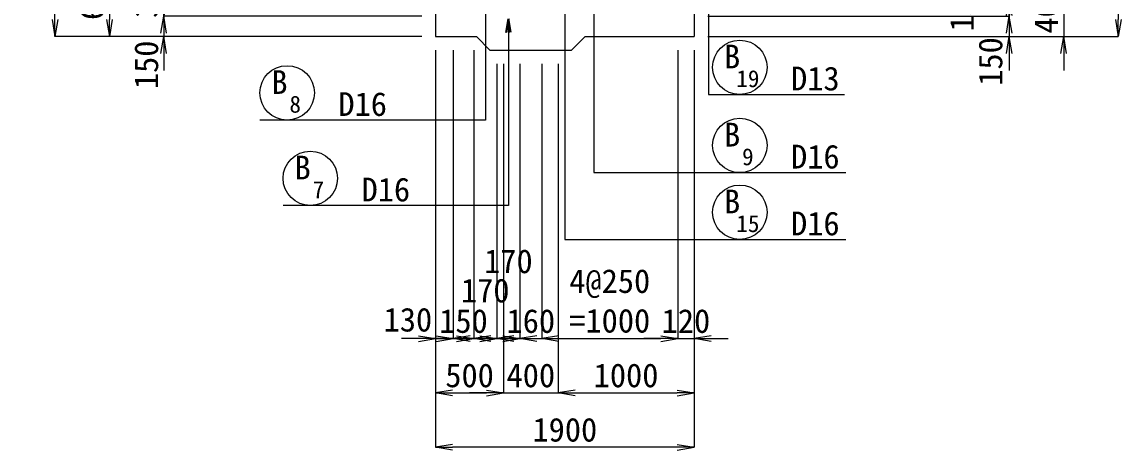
# Model space of a CAD drawing. Header units: millimetres. Extents: x 169470 to 758170, y -17820 to 11880.
# Drawn here: x 531818 to 539896, y -2343 to 808 of the extents above; entities that cross this region are included whole.
import ezdxf
from ezdxf.enums import TextEntityAlignment as Align

# ---------------------------------------------------------------- set-up
doc = ezdxf.new("R2010")
doc.units = ezdxf.units.MM
doc.header["$LTSCALE"] = 50
doc.header["$PDSIZE"] = 300
doc.layers.get('Defpoints').update_dxf_attribs({"color": 151})
for name, color, linetype, lineweight in [('D-BGD', 7, 'Continuous', 13), ('D-STR-DIM', 7, 'Continuous', 13), ('D-STR-HTXT', 7, 'Continuous', 13), ('D-STR-TXT', 7, 'Continuous', 13)]:
    doc.layers.add(name, color=color, linetype=linetype, lineweight=lineweight)
doc.styles.add('MS ゴシック', font='MS Gothic.ttf')
doc.styles.add('YOKO_GOTHIC', font='MS Gothic.ttf')
doc.dimstyles.new('DIM-50', dxfattribs={"dimscale": 50, "dimtxt": 3.5, "dimasz": 2.5, "dimexe": 0, "dimexo": 2, "dimgap": 0.8, "dimtad": 1, "dimdec": 0, "dimzin": 1, "dimdsep": 46, "dimtxsty": 'MS ゴシック', "dimblk": 'OPEN', "dimcen": 0.1, "dimclrd": 256, "dimclre": 256, "dimclrt": 256, "dimaunit": 1, "dimadec": 3, "dimazin": 0, "dimtfac": 1, "dimtdec": 0, "dimtix": 1, "dimtmove": 2, "dimatfit": 3, "dimldrblk": 'OPEN', "dimfxl": 1, "dimlwd": -1, "dimlwe": -1, "dimarcsym": 2})
doc.dimstyles.new('S50', dxfattribs={"dimscale": 50, "dimtxt": 3.5, "dimasz": 2, "dimexe": 1, "dimexo": 1, "dimgap": 1, "dimtad": 1, "dimdec": 0, "dimzin": 1, "dimdsep": 46, "dimtxsty": 'YOKO_GOTHIC', "dimblk": 'OPEN', "dimcen": 0, "dimclrd": 256, "dimclre": 256, "dimclrt": 256, "dimaunit": 1, "dimadec": 3, "dimazin": 0, "dimtfac": 1, "dimtdec": 0, "dimtix": 1, "dimtmove": 2, "dimatfit": 3, "dimldrblk": 'OPEN', "dimfxl": 1, "dimlwd": -1, "dimlwe": -1, "dimarcsym": 0})

# ---------------------------------------------------------------- blocks, each defined once
blk = doc.blocks.new('_Open')
at = {"color": 0, "linetype": 'ByBlock', "lineweight": -2}
for p, q in [((-1, 0.167), (0, 0)), ((-1, -0.167), (0, 0)), ((0, 0), (-1, 0))]:
    blk.add_line(p, q, dxfattribs=at)
blk = doc.blocks.new('*D480')
at = {"layer": 'D-STR-DIM', "ltscale": 1500, "transparency": 16777216}
for p, q in [((532860.7, 976), (532860.7, 1101)), ((534758.1, 851), (532860.7, 851)), ((532860.7, 851), (532860.7, 701)), ((534758.1, 701), (532860.7, 701)), ((532860.7, 576), (532860.7, 451))]:
    blk.add_line(p, q, dxfattribs=at)
at = {"layer": 'Defpoints', "color": 0, "ltscale": 1500, "transparency": 16777216}
for p in [(534858.1, 851), (532860.7, 701), (534858.1, 701)]:
    blk.add_point(p, dxfattribs=at)
at = {"layer": 'D-STR-DIM', "ltscale": 1500, "transparency": 16777216, "xscale": 125, "yscale": 125, "zscale": 125}
for p, rotation in [((532860.7, 851), 270), ((532860.7, 701), 90)]:
    blk.add_blockref('_Open', p, dxfattribs=dict(at, rotation=rotation))
at = {"layer": 'D-STR-DIM', "ltscale": 1500, "transparency": 16777216, "insert": (532733.2, 492.4), "char_height": 175, "attachment_point": 5, "rotation": 90, "style": 'MS ゴシック'}
blk.add_mtext('150', dxfattribs=at)
blk = doc.blocks.new('*D482')
at = {"layer": 'D-STR-DIM', "ltscale": 1500, "transparency": 16777216}
for p, q in [((534758.1, 1301), (532460.7, 1301)), ((532460.7, 1176), (532460.7, 826)), ((534758.1, 701), (532460.7, 701))]:
    blk.add_line(p, q, dxfattribs=at)
at = {"layer": 'Defpoints', "color": 0, "ltscale": 1500, "transparency": 16777216}
for p in [(534858.1, 1301), (532460.7, 701), (534858.1, 701)]:
    blk.add_point(p, dxfattribs=at)
at = {"layer": 'D-STR-DIM', "ltscale": 1500, "transparency": 16777216, "xscale": 125, "yscale": 125, "zscale": 125}
for p, rotation in [((532460.7, 1301), 90), ((532460.7, 701), 270)]:
    blk.add_blockref('_Open', p, dxfattribs=dict(at, rotation=rotation))
at = {"layer": 'D-STR-DIM', "ltscale": 1500, "transparency": 16777216, "insert": (532333.2, 1001), "char_height": 175, "attachment_point": 5, "rotation": 90, "style": 'MS ゴシック'}
blk.add_mtext('600', dxfattribs=at)
blk = doc.blocks.new('*D483')
at = {"layer": 'D-STR-DIM', "ltscale": 1500, "transparency": 16777216}
for p, q in [((534758.1, 4401), (532060.7, 4401)), ((532060.7, 826), (532060.7, 4276)), ((534758.1, 701), (532060.7, 701))]:
    blk.add_line(p, q, dxfattribs=at)
at = {"layer": 'Defpoints', "color": 0, "ltscale": 1500, "transparency": 16777216}
for p in [(532060.7, 4401), (534858.1, 4401), (534858.1, 701)]:
    blk.add_point(p, dxfattribs=at)
at = {"layer": 'D-STR-DIM', "ltscale": 1500, "transparency": 16777216, "xscale": 125, "yscale": 125, "zscale": 125}
for p, rotation in [((532060.7, 4401), 90), ((532060.7, 701), 270)]:
    blk.add_blockref('_Open', p, dxfattribs=dict(at, rotation=rotation))
at = {"layer": 'D-STR-DIM', "ltscale": 1500, "transparency": 16777216, "insert": (531933.2, 2551), "char_height": 175, "attachment_point": 5, "rotation": 90, "style": 'MS ゴシック'}
blk.add_mtext('3700', dxfattribs=at)
blk = doc.blocks.new('*D484')
at = {"layer": 'D-STR-DIM', "ltscale": 1500, "transparency": 16777216}
for p, q in [((534858.1, 601), (534858.1, -1521.9)), ((534988.3, 601), (534988.3, -1521.9)), ((534733.1, -1521.9), (534608.1, -1521.9)), ((534858.1, -1521.9), (534988.3, -1521.9)), ((535113.3, -1521.9), (535238.3, -1521.9))]:
    blk.add_line(p, q, dxfattribs=at)
at = {"layer": 'Defpoints', "color": 0, "ltscale": 1500, "transparency": 16777216}
for p in [(534858.1, 701), (534988.3, 701), (534988.3, -1521.9)]:
    blk.add_point(p, dxfattribs=at)
at = {"layer": 'D-STR-DIM', "ltscale": 1500, "transparency": 16777216, "xscale": 125, "yscale": 125, "zscale": 125}
blk.add_blockref('_Open', (534858.1, -1521.9), dxfattribs=at)
at = {"layer": 'D-STR-DIM', "ltscale": 1500, "transparency": 16777216, "xscale": 125, "yscale": 125, "zscale": 125, "rotation": 180}
blk.add_blockref('_Open', (534988.3, -1521.9), dxfattribs=at)
at = {"layer": 'D-STR-DIM', "ltscale": 1500, "transparency": 16777216, "insert": (534654.7, -1384.4), "char_height": 175, "attachment_point": 5, "style": 'MS ゴシック'}
blk.add_mtext('130', dxfattribs=at)
blk = doc.blocks.new('*D485')
at = {"layer": 'D-STR-DIM', "ltscale": 1500, "transparency": 16777216}
for p, q in [((534988.3, 601), (534988.3, -1521.9)), ((535138.1, 601), (535138.1, -1521.9)), ((534863.3, -1521.9), (534738.3, -1521.9)), ((534988.3, -1521.9), (535138.1, -1521.9)), ((535263.1, -1521.9), (535388.1, -1521.9))]:
    blk.add_line(p, q, dxfattribs=at)
at = {"layer": 'Defpoints', "color": 0, "ltscale": 1500, "transparency": 16777216}
for p in [(534988.3, 701), (535138.1, 701), (535138.1, -1521.9)]:
    blk.add_point(p, dxfattribs=at)
at = {"layer": 'D-STR-DIM', "ltscale": 1500, "transparency": 16777216, "xscale": 125, "yscale": 125, "zscale": 125}
blk.add_blockref('_Open', (534988.3, -1521.9), dxfattribs=at)
at = {"layer": 'D-STR-DIM', "ltscale": 1500, "transparency": 16777216, "xscale": 125, "yscale": 125, "zscale": 125, "rotation": 180}
blk.add_blockref('_Open', (535138.1, -1521.9), dxfattribs=at)
at = {"layer": 'D-STR-DIM', "ltscale": 1500, "transparency": 16777216, "insert": (535063.2, -1394.4), "char_height": 175, "attachment_point": 5, "style": 'MS ゴシック'}
blk.add_mtext('150', dxfattribs=at)
blk = doc.blocks.new('*D486')
at = {"layer": 'D-STR-DIM', "ltscale": 1500, "transparency": 16777216}
for p, q in [((535138.1, 601), (535138.1, -1521.9)), ((535308.1, 501), (535308.1, -1521.9)), ((535013.1, -1521.9), (534888.1, -1521.9)), ((535138.1, -1521.9), (535308.1, -1521.9)), ((535433.1, -1521.9), (535558.1, -1521.9))]:
    blk.add_line(p, q, dxfattribs=at)
at = {"layer": 'Defpoints', "color": 0, "ltscale": 1500, "transparency": 16777216}
for p in [(535138.1, 701), (535308.1, 601), (535308.1, -1521.9)]:
    blk.add_point(p, dxfattribs=at)
at = {"layer": 'D-STR-DIM', "ltscale": 1500, "transparency": 16777216, "xscale": 125, "yscale": 125, "zscale": 125}
blk.add_blockref('_Open', (535138.1, -1521.9), dxfattribs=at)
at = {"layer": 'D-STR-DIM', "ltscale": 1500, "transparency": 16777216, "xscale": 125, "yscale": 125, "zscale": 125, "rotation": 180}
blk.add_blockref('_Open', (535308.1, -1521.9), dxfattribs=at)
at = {"layer": 'D-STR-DIM', "ltscale": 1500, "transparency": 16777216, "insert": (535223.1, -1169.9), "char_height": 175, "attachment_point": 5, "style": 'MS ゴシック'}
blk.add_mtext('170', dxfattribs=at)
blk = doc.blocks.new('*D487')
at = {"layer": 'D-STR-DIM', "ltscale": 1500, "transparency": 16777216}
for p, q in [((535308.1, 501), (535308.1, -1521.9)), ((535478.1, 501), (535478.1, -1521.9)), ((535183.1, -1521.9), (535058.1, -1521.9)), ((535308.1, -1521.9), (535478.1, -1521.9)), ((535603.1, -1521.9), (535728.1, -1521.9))]:
    blk.add_line(p, q, dxfattribs=at)
at = {"layer": 'Defpoints', "color": 0, "ltscale": 1500, "transparency": 16777216}
for p in [(535308.1, 601), (535478.1, 601), (535478.1, -1521.9)]:
    blk.add_point(p, dxfattribs=at)
at = {"layer": 'D-STR-DIM', "ltscale": 1500, "transparency": 16777216, "xscale": 125, "yscale": 125, "zscale": 125}
blk.add_blockref('_Open', (535308.1, -1521.9), dxfattribs=at)
at = {"layer": 'D-STR-DIM', "ltscale": 1500, "transparency": 16777216, "xscale": 125, "yscale": 125, "zscale": 125, "rotation": 180}
blk.add_blockref('_Open', (535478.1, -1521.9), dxfattribs=at)
at = {"layer": 'D-STR-DIM', "ltscale": 1500, "transparency": 16777216, "insert": (535393.1, -954.7), "char_height": 175, "attachment_point": 5, "style": 'MS ゴシック'}
blk.add_mtext('170', dxfattribs=at)
blk = doc.blocks.new('*D488')
at = {"layer": 'D-STR-DIM', "ltscale": 1500, "transparency": 16777216}
for p, q in [((535478.1, 501), (535478.1, -1521.9)), ((535638.1, 501), (535638.1, -1521.9)), ((535353.1, -1521.9), (535228.1, -1521.9)), ((535478.1, -1521.9), (535638.1, -1521.9)), ((535763.1, -1521.9), (535888.1, -1521.9))]:
    blk.add_line(p, q, dxfattribs=at)
at = {"layer": 'Defpoints', "color": 0, "ltscale": 1500, "transparency": 16777216}
for p in [(535478.1, 601), (535638.1, 601), (535638.1, -1521.9)]:
    blk.add_point(p, dxfattribs=at)
at = {"layer": 'D-STR-DIM', "ltscale": 1500, "transparency": 16777216, "xscale": 125, "yscale": 125, "zscale": 125}
blk.add_blockref('_Open', (535478.1, -1521.9), dxfattribs=at)
at = {"layer": 'D-STR-DIM', "ltscale": 1500, "transparency": 16777216, "xscale": 125, "yscale": 125, "zscale": 125, "rotation": 180}
blk.add_blockref('_Open', (535638.1, -1521.9), dxfattribs=at)
at = {"layer": 'D-STR-DIM', "ltscale": 1500, "transparency": 16777216, "insert": (535558.1, -1394.4), "char_height": 175, "attachment_point": 5, "style": 'MS ゴシック'}
blk.add_mtext('160', dxfattribs=at)
blk = doc.blocks.new('*D489')
at = {"layer": 'D-STR-DIM', "ltscale": 1500, "transparency": 16777216}
for p, q in [((536638.1, 601), (536638.1, -1521.9)), ((535638.1, 501), (535638.1, -1521.9)), ((535763.1, -1521.9), (536513.1, -1521.9))]:
    blk.add_line(p, q, dxfattribs=at)
at = {"layer": 'Defpoints', "color": 0, "ltscale": 1500, "transparency": 16777216}
for p in [(536638.1, 701), (535638.1, 601), (536638.1, -1521.9)]:
    blk.add_point(p, dxfattribs=at)
at = {"layer": 'D-STR-DIM', "ltscale": 1500, "transparency": 16777216, "xscale": 125, "yscale": 125, "zscale": 125, "rotation": 180}
blk.add_blockref('_Open', (535638.1, -1521.9), dxfattribs=at)
at = {"layer": 'D-STR-DIM', "ltscale": 1500, "transparency": 16777216, "xscale": 125, "yscale": 125, "zscale": 125}
blk.add_blockref('_Open', (536638.1, -1521.9), dxfattribs=at)
at = {"layer": 'D-STR-DIM', "ltscale": 1500, "transparency": 16777216, "insert": (536138.1, -1246.3), "char_height": 175, "attachment_point": 5, "style": 'MS ゴシック'}
blk.add_mtext('4@250\\P=1000', dxfattribs=at)
blk = doc.blocks.new('*D490')
at = {"layer": 'D-STR-DIM', "ltscale": 1500, "transparency": 16777216}
for p, q in [((536638.1, 601), (536638.1, -1521.9)), ((536758.1, 601), (536758.1, -1521.9)), ((536513.1, -1521.9), (536388.1, -1521.9)), ((536638.1, -1521.9), (536758.1, -1521.9)), ((536883.1, -1521.9), (537008.1, -1521.9))]:
    blk.add_line(p, q, dxfattribs=at)
at = {"layer": 'Defpoints', "color": 0, "ltscale": 1500, "transparency": 16777216}
for p in [(536638.1, 701), (536758.1, 701), (536758.1, -1521.9)]:
    blk.add_point(p, dxfattribs=at)
at = {"layer": 'D-STR-DIM', "ltscale": 1500, "transparency": 16777216, "xscale": 125, "yscale": 125, "zscale": 125}
blk.add_blockref('_Open', (536638.1, -1521.9), dxfattribs=at)
at = {"layer": 'D-STR-DIM', "ltscale": 1500, "transparency": 16777216, "xscale": 125, "yscale": 125, "zscale": 125, "rotation": 180}
blk.add_blockref('_Open', (536758.1, -1521.9), dxfattribs=at)
at = {"layer": 'D-STR-DIM', "ltscale": 1500, "transparency": 16777216, "insert": (536698.1, -1394.4), "char_height": 175, "attachment_point": 5, "style": 'MS ゴシック'}
blk.add_mtext('120', dxfattribs=at)
blk = doc.blocks.new('*D491')
at = {"layer": 'D-STR-DIM', "ltscale": 1500, "transparency": 16777216}
for p, q in [((534858.1, 601), (534858.1, -2321.9)), ((536758.1, 601), (536758.1, -2321.9)), ((536633.1, -2321.9), (534983.1, -2321.9))]:
    blk.add_line(p, q, dxfattribs=at)
at = {"layer": 'Defpoints', "color": 0, "ltscale": 1500, "transparency": 16777216}
for p in [(534858.1, 701), (536758.1, 701), (534858.1, -2321.9)]:
    blk.add_point(p, dxfattribs=at)
at = {"layer": 'D-STR-DIM', "ltscale": 1500, "transparency": 16777216, "xscale": 125, "yscale": 125, "zscale": 125, "rotation": 180}
blk.add_blockref('_Open', (534858.1, -2321.9), dxfattribs=at)
at = {"layer": 'D-STR-DIM', "ltscale": 1500, "transparency": 16777216, "xscale": 125, "yscale": 125, "zscale": 125}
blk.add_blockref('_Open', (536758.1, -2321.9), dxfattribs=at)
at = {"layer": 'D-STR-DIM', "ltscale": 1500, "transparency": 16777216, "insert": (535808.1, -2194.4), "char_height": 175, "attachment_point": 5, "style": 'MS ゴシック'}
blk.add_mtext('1900', dxfattribs=at)
blk = doc.blocks.new('*D496')
at = {"layer": 'D-STR-DIM', "ltscale": 1500, "transparency": 16777216}
for p, q in [((539074.9, 1106), (539074.9, 1231)), ((536858.1, 981), (539074.9, 981)), ((539074.9, 981), (539074.9, 851)), ((536858.1, 851), (539074.9, 851)), ((539074.9, 726), (539074.9, 601))]:
    blk.add_line(p, q, dxfattribs=at)
at = {"layer": 'Defpoints', "color": 0, "ltscale": 1500, "transparency": 16777216}
for p in [(536758.1, 981), (536758.1, 851), (539074.9, 851)]:
    blk.add_point(p, dxfattribs=at)
at = {"layer": 'D-STR-DIM', "ltscale": 1500, "transparency": 16777216, "xscale": 125, "yscale": 125, "zscale": 125}
for p, rotation in [((539074.9, 981), 270), ((539074.9, 851), 90)]:
    blk.add_blockref('_Open', p, dxfattribs=dict(at, rotation=rotation))
at = {"layer": 'D-STR-DIM', "ltscale": 1500, "transparency": 16777216, "insert": (538727.6, 916), "char_height": 175, "attachment_point": 5, "rotation": 90, "style": 'MS ゴシック'}
blk.add_mtext('130', dxfattribs=at)
blk = doc.blocks.new('*D497')
at = {"layer": 'D-STR-DIM', "ltscale": 1500, "transparency": 16777216}
for p, q in [((539474.9, 1226), (539474.9, 1351)), ((536858.1, 1101), (539474.9, 1101)), ((539474.9, 1101), (539474.9, 701)), ((536858.1, 701), (539474.9, 701)), ((539474.9, 576), (539474.9, 451))]:
    blk.add_line(p, q, dxfattribs=at)
at = {"layer": 'Defpoints', "color": 0, "ltscale": 1500, "transparency": 16777216}
for p in [(536758.1, 1101), (536758.1, 701), (539474.9, 701)]:
    blk.add_point(p, dxfattribs=at)
at = {"layer": 'D-STR-DIM', "ltscale": 1500, "transparency": 16777216, "xscale": 125, "yscale": 125, "zscale": 125}
for p, rotation in [((539474.9, 1101), 270), ((539474.9, 701), 90)]:
    blk.add_blockref('_Open', p, dxfattribs=dict(at, rotation=rotation))
at = {"layer": 'D-STR-DIM', "ltscale": 1500, "transparency": 16777216, "insert": (539347.4, 901), "char_height": 175, "attachment_point": 5, "rotation": 90, "style": 'MS ゴシック'}
blk.add_mtext('400', dxfattribs=at)
blk = doc.blocks.new('*D426')
at = {"layer": 'D-STR-DIM', "ltscale": 1500, "transparency": 16777216}
for p, q in [((536858.1, 3901), (539874.9, 3901)), ((539874.9, 3776), (539874.9, 826)), ((536858.1, 701), (539874.9, 701))]:
    blk.add_line(p, q, dxfattribs=at)
at = {"layer": 'Defpoints', "color": 0, "ltscale": 1500, "transparency": 16777216}
for p in [(536758.1, 3901), (536758.1, 701), (539874.9, 701)]:
    blk.add_point(p, dxfattribs=at)
at = {"layer": 'D-STR-DIM', "ltscale": 1500, "transparency": 16777216, "xscale": 125, "yscale": 125, "zscale": 125}
for p, rotation in [((539874.9, 3901), 90), ((539874.9, 701), 270)]:
    blk.add_blockref('_Open', p, dxfattribs=dict(at, rotation=rotation))
at = {"layer": 'D-STR-DIM', "ltscale": 1500, "transparency": 16777216, "insert": (539747.4, 2301), "char_height": 175, "attachment_point": 5, "rotation": 90, "style": 'MS ゴシック'}
blk.add_mtext('3200', dxfattribs=at)
blk = doc.blocks.new('*D427')
at = {"layer": 'D-STR-DIM', "ltscale": 1500, "transparency": 16777216}
for p, q in [((539074.9, 1306), (539074.9, 1431)), ((536858.1, 1181), (539074.9, 1181)), ((539074.9, 1181), (539074.9, 981)), ((536858.1, 981), (539074.9, 981)), ((539074.9, 856), (539074.9, 731))]:
    blk.add_line(p, q, dxfattribs=at)
at = {"layer": 'Defpoints', "color": 0, "ltscale": 1500, "transparency": 16777216}
for p in [(536758.1, 1181), (536758.1, 981), (539074.9, 981)]:
    blk.add_point(p, dxfattribs=at)
at = {"layer": 'D-STR-DIM', "ltscale": 1500, "transparency": 16777216, "xscale": 125, "yscale": 125, "zscale": 125}
for p, rotation in [((539074.9, 1181), 270), ((539074.9, 981), 90)]:
    blk.add_blockref('_Open', p, dxfattribs=dict(at, rotation=rotation))
at = {"layer": 'D-STR-DIM', "ltscale": 1500, "transparency": 16777216, "insert": (538947.4, 1081), "char_height": 175, "attachment_point": 5, "rotation": 90, "style": 'MS ゴシック'}
blk.add_mtext('200', dxfattribs=at)
blk = doc.blocks.new('*D428')
at = {"layer": 'D-STR-DIM', "ltscale": 1500, "transparency": 16777216}
for p, q in [((539074.9, 976), (539074.9, 1101)), ((536858.1, 851), (539074.9, 851)), ((539074.9, 851), (539074.9, 701)), ((536858.1, 701), (539074.9, 701)), ((539074.9, 576), (539074.9, 451))]:
    blk.add_line(p, q, dxfattribs=at)
at = {"layer": 'Defpoints', "color": 0, "ltscale": 1500, "transparency": 16777216}
for p in [(536758.1, 851), (536758.1, 701), (539074.9, 701)]:
    blk.add_point(p, dxfattribs=at)
at = {"layer": 'D-STR-DIM', "ltscale": 1500, "transparency": 16777216, "xscale": 125, "yscale": 125, "zscale": 125}
for p, rotation in [((539074.9, 851), 270), ((539074.9, 701), 90)]:
    blk.add_blockref('_Open', p, dxfattribs=dict(at, rotation=rotation))
at = {"layer": 'D-STR-DIM', "ltscale": 1500, "transparency": 16777216, "insert": (538937.4, 517), "char_height": 175, "attachment_point": 5, "rotation": 90, "style": 'MS ゴシック'}
blk.add_mtext('150', dxfattribs=at)
blk = doc.blocks.new('*D214')
at = {"layer": 'D-STR-DIM', "ltscale": 1500, "transparency": 16777216}
for p, q in [((534858.1, 601), (534858.1, -1921.9)), ((535358.1, 501), (535358.1, -1921.9)), ((534983.1, -1921.9), (535233.1, -1921.9))]:
    blk.add_line(p, q, dxfattribs=at)
at = {"layer": 'Defpoints', "color": 0, "ltscale": 1500, "transparency": 16777216}
for p in [(534858.1, 701), (535358.1, 601), (535358.1, -1921.9)]:
    blk.add_point(p, dxfattribs=at)
at = {"layer": 'D-STR-DIM', "ltscale": 1500, "transparency": 16777216, "xscale": 125, "yscale": 125, "zscale": 125, "rotation": 180}
blk.add_blockref('_Open', (534858.1, -1921.9), dxfattribs=at)
at = {"layer": 'D-STR-DIM', "ltscale": 1500, "transparency": 16777216, "xscale": 125, "yscale": 125, "zscale": 125}
blk.add_blockref('_Open', (535358.1, -1921.9), dxfattribs=at)
at = {"layer": 'D-STR-DIM', "ltscale": 1500, "transparency": 16777216, "insert": (535108.1, -1794.4), "char_height": 175, "attachment_point": 5, "style": 'MS ゴシック'}
blk.add_mtext('500', dxfattribs=at)
blk = doc.blocks.new('*D215')
at = {"layer": 'D-STR-DIM', "ltscale": 1500, "transparency": 16777216}
for p, q in [((535358.1, 501), (535358.1, -1921.9)), ((535758.1, 501), (535758.1, -1921.9)), ((535233.1, -1921.9), (535108.1, -1921.9)), ((535358.1, -1921.9), (535758.1, -1921.9)), ((535883.1, -1921.9), (536008.1, -1921.9))]:
    blk.add_line(p, q, dxfattribs=at)
at = {"layer": 'Defpoints', "color": 0, "ltscale": 1500, "transparency": 16777216}
for p in [(535358.1, 601), (535758.1, 601), (535758.1, -1921.9)]:
    blk.add_point(p, dxfattribs=at)
at = {"layer": 'D-STR-DIM', "ltscale": 1500, "transparency": 16777216, "xscale": 125, "yscale": 125, "zscale": 125}
blk.add_blockref('_Open', (535358.1, -1921.9), dxfattribs=at)
at = {"layer": 'D-STR-DIM', "ltscale": 1500, "transparency": 16777216, "xscale": 125, "yscale": 125, "zscale": 125, "rotation": 180}
blk.add_blockref('_Open', (535758.1, -1921.9), dxfattribs=at)
at = {"layer": 'D-STR-DIM', "ltscale": 1500, "transparency": 16777216, "insert": (535558.1, -1794.4), "char_height": 175, "attachment_point": 5, "style": 'MS ゴシック'}
blk.add_mtext('400', dxfattribs=at)
blk = doc.blocks.new('*D1778')
at = {"layer": 'D-STR-DIM', "ltscale": 1500, "transparency": 16777216}
for p, q in [((536758.1, 601), (536758.1, -1921.9)), ((535758.1, 501), (535758.1, -1921.9)), ((535883.1, -1921.9), (536633.1, -1921.9))]:
    blk.add_line(p, q, dxfattribs=at)
at = {"layer": 'Defpoints', "color": 0, "ltscale": 1500, "transparency": 16777216}
for p in [(536758.1, 701), (535758.1, 601), (536758.1, -1921.9)]:
    blk.add_point(p, dxfattribs=at)
at = {"layer": 'D-STR-DIM', "ltscale": 1500, "transparency": 16777216, "xscale": 125, "yscale": 125, "zscale": 125, "rotation": 180}
blk.add_blockref('_Open', (535758.1, -1921.9), dxfattribs=at)
at = {"layer": 'D-STR-DIM', "ltscale": 1500, "transparency": 16777216, "xscale": 125, "yscale": 125, "zscale": 125}
blk.add_blockref('_Open', (536758.1, -1921.9), dxfattribs=at)
at = {"layer": 'D-STR-DIM', "ltscale": 1500, "transparency": 16777216, "insert": (536258.1, -1794.4), "char_height": 175, "attachment_point": 5, "style": 'MS ゴシック'}
blk.add_mtext('1000', dxfattribs=at)
blk = doc.blocks.new('*D2526')
at = {"layer": 'D-STR-DIM', "transparency": 16777216}
for p, q in [((532860.7, 1306), (532860.7, 1431)), ((534758.1, 1181), (532860.7, 1181)), ((532860.7, 851), (532860.7, 1181)), ((534758.1, 851), (532860.7, 851)), ((532860.7, 726), (532860.7, 601))]:
    blk.add_line(p, q, dxfattribs=at)
at = {"layer": 'Defpoints', "color": 0, "transparency": 16777216}
for p in [(532860.7, 1181), (534858.1, 1181), (534858.1, 851)]:
    blk.add_point(p, dxfattribs=at)
at = {"layer": 'D-STR-DIM', "transparency": 16777216, "xscale": 125, "yscale": 125, "zscale": 125}
for p, rotation in [((532860.7, 1181), 270), ((532860.7, 851), 90)]:
    blk.add_blockref('_Open', p, dxfattribs=dict(at, rotation=rotation))
at = {"layer": 'D-STR-DIM', "transparency": 16777216, "insert": (532733.2, 1016), "char_height": 175, "attachment_point": 5, "rotation": 90, "style": 'MS ゴシック'}
blk.add_mtext('330', dxfattribs=at)

msp = doc.modelspace()

# ---------------------------------------------------------------- linework, layer by layer
at = {"layer": 'D-BGD'}
for p, q in [((534858.08, 4401.01), (534858.08, 701.01)), ((536758.08, 1101.01), (536758.08, 701.01))]:
    msp.add_line(p, q, dxfattribs=at)
msp.add_lwpolyline([(534858.08, 701.01), (535158.08, 701.01), (535258.08, 601.01), (535858.08, 601.01), (535958.08, 701.01), (536758.08, 701.01)], dxfattribs=at)
at = {"layer": 'D-STR-HTXT'}
msp.add_line((536864.48, 274.25), (537864.48, 274.25), dxfattribs=at)
for centre in [(537094, 474.25), (533767.11, 286.25), (537094, -100.61), (533937.59, -342.86)]:
    msp.add_circle(centre, 200, dxfattribs=at)
at = {"layer": 'D-STR-HTXT', "color": 4}
msp.add_circle((537094, -592.56), 200, dxfattribs=at)

# ---------------------------------------------------------------- texts
at = {"layer": 'D-STR-TXT', "style": 'YOKO_GOTHIC'}
for s, height, p in [('B', 175, (537037.72, 465.94)), ('B', 175, (533710.84, 277.94)), ('19', 125, (537153.38, 328.13)), ('8', 125, (533826.5, 140.13)), ('B', 175, (537037.72, -108.93)), ('9', 125, (537153.38, -246.73)), ('B', 175, (533881.32, -351.18)), ('7', 125, (533996.98, -488.98))]:
    msp.add_text(s, height=height, dxfattribs=at).set_placement(p, align=Align.CENTER)
for s, p in [('D13', (537470.52, 304.25)), ('D16', (534143.63, 116.25)), ('D16', (537470.52, -270.61)), ('D16', (534314.12, -512.86))]:
    msp.add_text(s, height=175, dxfattribs=at).set_placement(p)
at = {"layer": 'D-STR-TXT', "color": 4, "style": 'YOKO_GOTHIC'}
for s, height, p in [('B', 175, (537037.72, -600.88)), ('15', 125, (537153.38, -738.68))]:
    msp.add_text(s, height=height, dxfattribs=at).set_placement(p, align=Align.CENTER)
msp.add_text('D16', height=175, dxfattribs=at).set_placement((537470.52, -762.56))

# ---------------------------------------------------------------- dimensions: what is measured, and where the dimension line sits
at = {"layer": 'D-STR-DIM', "ltscale": 1500}
for base, p1, p2, picture, middle in [((532060.74, 4401.01), (534858.08, 701.01), (534858.08, 4401.01), '*D483', (531933.24, 2551.01)), ((539874.91, 701.01), (536758.08, 3901.01), (536758.08, 701.01), '*D426', (539747.41, 2301.01)), ((539074.91, 981.01), (536758.08, 1181.01), (536758.08, 981.01), '*D427', (538947.41, 1081.01)), ((532460.74, 701.01), (534858.08, 1301.01), (534858.08, 701.01), '*D482', (532333.24, 1001.01)), ((539474.91, 701.01), (536758.08, 1101.01), (536758.08, 701.01), '*D497', (539347.41, 901.01))]:
    dim = msp.add_linear_dim(base=base, p1=p1, p2=p2, angle=90, dimstyle='DIM-50', dxfattribs=at)
    dim.commit()
    dim.dimension.update_dxf_attribs({"geometry": picture, "text_midpoint": middle})
at = {"layer": 'D-STR-DIM'}
dim = msp.add_linear_dim(base=(532860.74, 1181.01), p1=(534858.08, 851.01), p2=(534858.08, 1181.01), angle=90, dimstyle='DIM-50', dxfattribs=at)
dim.commit()
dim.dimension.update_dxf_attribs({"geometry": '*D2526', "text_midpoint": (532733.24, 1016.01)})
at = {"layer": 'D-STR-DIM', "ltscale": 1500}
for base, p1, p2, picture, middle in [((539074.91, 851.01), (536758.08, 981.01), (536758.08, 851.01), '*D496', (538727.56, 916.01)), ((532860.74, 701.01), (534858.08, 851.01), (534858.08, 701.01), '*D480', (532733.24, 492.38)), ((539074.91, 701.01), (536758.08, 851.01), (536758.08, 701.01), '*D428', (538937.41, 516.96))]:
    dim = msp.add_linear_dim(base=base, p1=p1, p2=p2, angle=90, dimstyle='DIM-50', dxfattribs=at)
    dim.commit()
    dim.dimension.update_dxf_attribs({"geometry": picture, "text_midpoint": middle, "dimtype": 160})
for base, p1, p2, picture, middle in [((534988.26, -1521.9), (534858.08, 701.01), (534988.26, 701.01), '*D484', (534654.67, -1384.4)), ((535308.08, -1521.9), (535138.08, 701.01), (535308.08, 601.01), '*D486', (535223.08, -1169.89)), ((535478.08, -1521.9), (535308.08, 601.01), (535478.08, 601.01), '*D487', (535393.08, -954.71))]:
    dim = msp.add_linear_dim(base=base, p1=p1, p2=p2, dimstyle='DIM-50', dxfattribs=at)
    dim.commit()
    dim.dimension.update_dxf_attribs({"geometry": picture, "text_midpoint": middle, "dimtype": 160})
for base, p1, p2, picture, middle in [((535138.08, -1521.9), (534988.26, 701.01), (535138.08, 701.01), '*D485', (535063.17, -1394.4)), ((534858.08, -2321.9), (536758.08, 701.01), (534858.08, 701.01), '*D491', (535808.08, -2194.4)), ((535358.08, -1921.9), (534858.08, 701.01), (535358.08, 601.01), '*D214', (535108.08, -1794.4)), ((536758.08, -1921.9), (535758.08, 601.01), (536758.08, 701.01), '*D1778', (536258.08, -1794.4)), ((536758.08, -1521.9), (536638.08, 701.01), (536758.08, 701.01), '*D490', (536698.08, -1394.4)), ((535758.08, -1921.9), (535358.08, 601.01), (535758.08, 601.01), '*D215', (535558.08, -1794.4)), ((535638.08, -1521.9), (535478.08, 601.01), (535638.08, 601.01), '*D488', (535558.08, -1394.4))]:
    dim = msp.add_linear_dim(base=base, p1=p1, p2=p2, dimstyle='DIM-50', dxfattribs=at)
    dim.commit()
    dim.dimension.update_dxf_attribs({"geometry": picture, "text_midpoint": middle})
dim = msp.add_linear_dim(base=(536638.08, -1521.9), p1=(535638.08, 601.01), p2=(536638.08, 701.01), text='4@250\\P=<>', dimstyle='DIM-50', dxfattribs=at)
dim.commit()
dim.dimension.update_dxf_attribs({"geometry": '*D489', "text_midpoint": (536138.08, -1246.35)})

# ---------------------------------------------------------------- leaders
at = {"layer": 'D-STR-HTXT'}
for points in [[(535808.08, 3281.01), (535808.08, -792.56), (537873.95, -792.56)], [(535225.7, 1201.01), (535225.7, 86.25), (533567.11, 86.25)], [(536022.29, 1001.01), (536022.29, -300.61), (537873.95, -300.61)], [(536368.08, 926.44), (536864.48, 926.44), (536864.48, 274.25)], [(535394.75, 831.01), (535394.75, -542.86), (533737.59, -542.86)]]:
    msp.add_leader(points, dimstyle='S50', dxfattribs=at)

doc.saveas('drawing.dxf')
